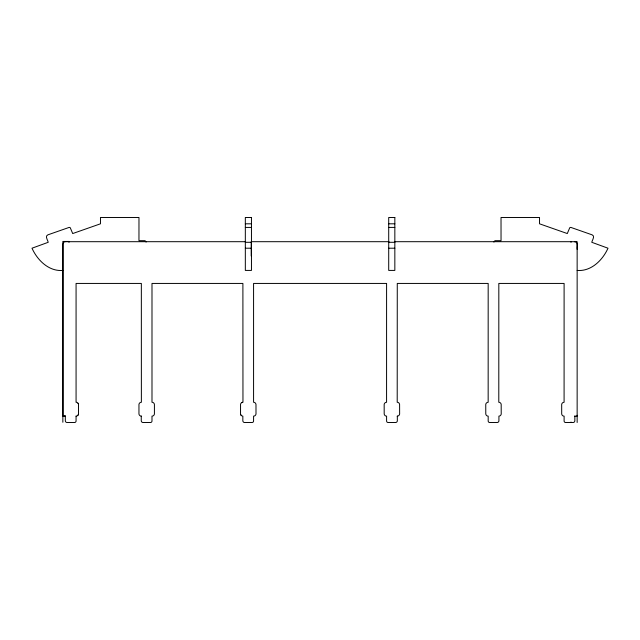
<?xml version="1.0" encoding="UTF-8"?>
<svg xmlns="http://www.w3.org/2000/svg" width="640" height="640" viewBox="0 0 640 640"><rect width="100%" height="100%" fill="white"/><g stroke="black" fill="none" stroke-linecap="round" stroke-linejoin="round"><path stroke-width="0.96" d="M577.144 249.336C576.704 247.168 578.688 241.312 574.488 241.696M493.904 242.064L494.928 240.688L501.04 240.688L501.024 217.48L539.528 217.48L539.528 223.808L567.296 233.552L569.752 227.736A1.616 1.616 0 0 1 570.88 227.416L592.184 234.872C595.384 236.136 592.04 240.432 591.776 242.296L608 248.208C602.664 260.16 591.12 271.68 577.144 270.416M577.144 415.288L577.104 416.136L574.52 416.136M574.864 416.136L574.84 420.888A1.784 1.784 0 0 1 573.296 422.504L565.568 422.52A1.536 1.536 0 0 1 564.104 420.984L564.104 416.136A2.408 2.408 0 0 1 561.696 413.888L561.68 404.528A2.408 2.408 0 0 1 564.088 402.28L564.104 283.432L498.824 283.432L498.792 402.264A2.408 2.408 0 0 1 501.184 404.424L501.216 413.832A2.408 2.408 0 0 1 500.992 414.728A2.448 2.448 0 0 1 499.712 415.952L498.92 416.136L498.92 420.72A1.784 1.784 0 0 1 497.272 422.512L489.584 422.512A1.536 1.536 0 0 1 488.176 420.976L488.176 416.136A2.408 2.408 0 0 1 485.776 413.888L485.752 404.528A2.408 2.408 0 0 1 488.16 402.28L488.176 283.432L397.272 283.432L397.208 402.264A2.408 2.408 0 0 1 399.6 404.424L399.632 413.832A2.408 2.408 0 0 1 399.408 414.728A2.448 2.448 0 0 1 398.128 415.952L397.208 416.136M245.328 223.808L251.456 223.808M388.712 223.808L394.84 223.808M245.328 227.416L251.456 227.416M388.712 227.416L394.84 227.416M68.984 241.44L62.856 241.44L62.856 422.264M245.328 241.696L65.68 241.696L63.64 242.192L63.024 244.136L63.024 415.288L63.072 416.136L65.304 416.136L65.336 420.888A1.784 1.784 0 0 0 66.872 422.504L74.6 422.52A1.536 1.536 0 0 0 76.064 420.984L76.072 416.136M388.952 241.696L251.216 241.696L251.216 256.008M394.84 241.696L577.144 241.696L577.144 422.512M245.328 242.296L251.456 242.296M388.712 242.296L394.84 242.296M245.328 248.208L251.456 248.208M388.712 248.208L394.84 248.208M62.856 270.416C48.88 271.68 37.336 260.16 32 248.208L48.224 242.296C47.96 240.432 44.616 236.136 47.816 234.872L69.12 227.416A1.616 1.616 0 0 1 70.248 227.736L72.704 233.552L100.472 223.808L100.472 217.48L138.976 217.48L138.96 240.688L145.072 240.688L146.096 242.064M62.856 415.888L65.48 415.888M78.24 403.624A2.408 2.408 0 0 0 76.072 402.264L76.072 283.432L141.344 283.432L141.376 402.264A2.432 2.432 0 0 0 138.96 404.448L138.952 413.832A2.448 2.448 0 0 0 140.464 415.952L141.376 416.136M571.016 241.704L571.016 242.304M571.016 422.008L571.016 422.512M397.328 416.136L397.328 420.72A1.784 1.784 0 0 1 395.688 422.512L388 422.512A1.536 1.536 0 0 1 386.592 420.976L386.592 416.136A2.408 2.408 0 0 1 384.192 413.888L384.168 404.528A2.408 2.408 0 0 1 386.576 402.28L386.592 283.432L253.576 283.432L253.576 402.264A2.408 2.408 0 0 1 255.984 404.512L256 413.872A2.408 2.408 0 0 1 253.592 416.12L253.576 420.976A1.536 1.536 0 0 1 252.168 422.512L244.48 422.512A1.784 1.784 0 0 1 242.84 420.72L242.84 416.136L242.048 415.952A2.448 2.448 0 0 1 240.76 414.728M141.256 416.136L141.256 420.72A1.784 1.784 0 0 0 142.896 422.512L150.584 422.512A1.536 1.536 0 0 0 151.992 420.976L151.992 416.136A2.408 2.408 0 0 0 154.416 413.872L154.416 404.528A2.408 2.408 0 0 0 151.992 402.264L151.992 283.432L242.896 283.432L242.96 402.264A2.408 2.408 0 0 0 241.736 402.592M68.984 241.456L68.984 242.312M78.256 414.752A2.448 2.448 0 0 1 76.048 416.136M240.992 415.12A2.408 2.408 0 0 1 240.536 413.832L240.552 404.448A2.432 2.432 0 0 1 242.152 402.408M78.024 403.256A2.408 2.408 0 0 1 78.488 404.528L78.488 413.872A2.408 2.408 0 0 1 78.024 415.136M251.456 217.48L245.328 217.48L245.328 270.416L251.456 270.416L251.456 217.48M394.84 217.48L388.712 217.48L388.712 270.416L394.84 270.416L394.84 217.48"/></g></svg>
